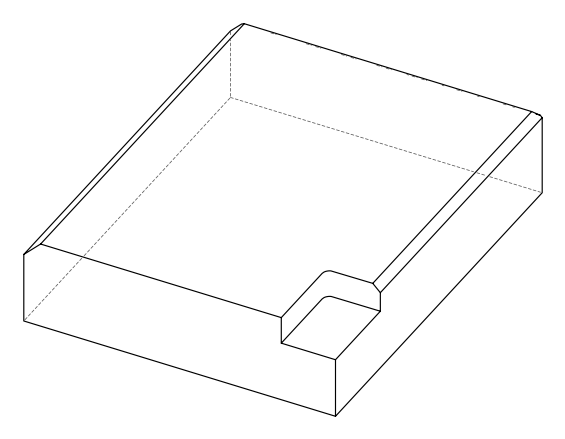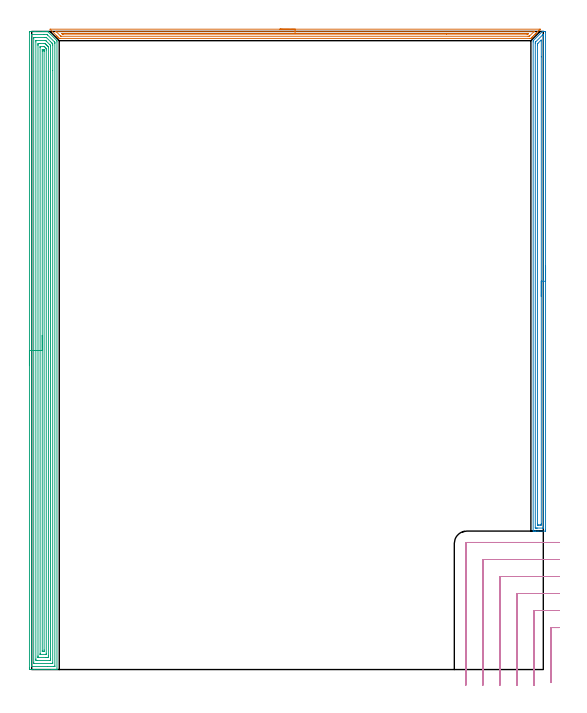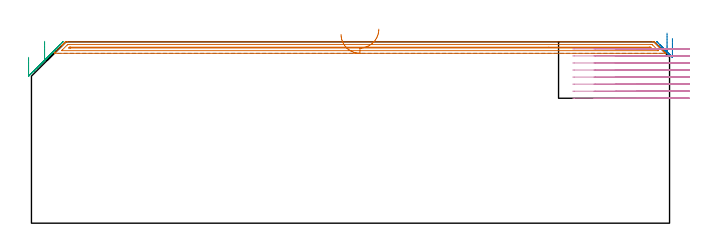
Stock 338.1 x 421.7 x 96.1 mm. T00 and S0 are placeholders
(PLAN: 4 operations, 1 tool changes, 50.5 min)
(1 AREA_MILL | FG_CHAMFER_SURFACE | UGT0205_001 | 7.79 min | 6133 mm3)
(2 AREA_MILL_1 | FG_CHAMFER_SURFACE_1 | UGT0205_001 | 8.1 min | 11161 mm3)
(3 AREA_MILL_2 | FG_CHAMFER_SURFACE_2 | UGT0205_001 | 23.83 min | 69693 mm3)
(4 MILL_CORNER_NOTCH_RECTANGULAR | CORNER_NOTCH_RECTANGULAR | UGT0201_133 | Follow Part, ap 3.75, ae 75% | 10.74 min | 160283 mm3)
(TOOL UGT0205_001 | Chamfer Mill 20 x 3 x 45 deg. | D20 FL50 Z2)
(TOOL UGT0201_133 | Carbide End Mill 15.0 | D15 FL30 Z4)
(OP 1 AREA_MILL)
G17 G21 G94 G90
T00 M6
G54
G17 G0 G90 X164.05 Y423.2 S1061 M3
G43 Z106.1 H0
Z100.
G94 G1 X164.088 Z99.128 F250.
X164.202 Z98.263
X164.391 Z97.412
X164.653 Z96.58
X164.987 Z95.774
X165.39 Z95.
X165.858 Z94.264
X166.39 Z93.572
X166.979 Z92.929
X167.622 Z92.339
X168.314 Z91.808
X169.05 Z91.34
X169.824 Z90.937
X170.63 Z90.603
X171.462 Z90.341
X172.313 Z90.152
X173.178 Z90.038
X174.05 Z90.
X335.972 Z89.999
X335.983 Y423.195 Z90.004
X335.972 Y423.175 Z90.023
X335.899 Y423.098 Z90.1
X335.858 Y423.057 Z90.142
X335.34 Y422.54 Z90.66
X335.149 Y422.347 Z90.849
X334.504 Y421.704 Z91.496
X334.27 Y421.468 Z91.728
X333.668 Y420.867 Z92.332
X333.588 Y420.788 Z92.411
X333.391 Y420.589 Z92.607
X332.831 Y420.031 Z93.169
X332.695 Y419.894 Z93.304
X332.513 Y419.711 Z93.485
X331.994 Y419.194 Z94.006
X331.634 Y418.832 Z94.364
X331.157 Y418.357 Z94.843
X330.907 Y418.106 Z95.092
X330.755 Y417.953 Z95.242
X330.606 Y417.805 Z95.392
X330.46 Y417.659 Z95.539
X330.316 Y417.514 Z95.682
X330.013 Y417.214 Z95.983
X329.902 Y417.105 Z96.091
X329.12 Y417.1 Z96.1
X18.98
X18.198 Y417.105 Z96.091
X18.176 Y417.124 Z96.073
X18.087 Y417.212 Z95.985
X17.784 Y417.514 Z95.682
X17.64 Y417.659 Z95.539
X17.494 Y417.805 Z95.392
X17.345 Y417.953 Z95.242
X17.193 Y418.106 Z95.092
X17.061 Y418.237 Z94.96
X16.905 Y418.392 Z94.802
X16.746 Y418.553 Z94.645
X16.629 Y418.669 Z94.528
X16.465 Y418.832 Z94.363
X16.299 Y419. Z94.198
X16.198 Y419.101 Z94.096
X12.487 Y422.813 Z90.387
X12.277 Y423.026 Z90.174
X12.119 Y423.193 Z90.006
X12.277 Y423.2 Z90.
X174.05
Y421.786 Z91.414
X331.801
X331.926 Y421.785 Z91.415
X332.059 Y421.781 Z91.419
X332.113 Y421.779 Z91.421
X332.109 Y421.77 Z91.43
X332.028 Y421.684 Z91.516
X331.901 Y421.552 Z91.648
X331.801 Y421.451 Z91.749
X329.12 Y418.77 Z94.43
X328.926 Y418.583 Z94.617
X328.876 Y418.538 Z94.662
X328.848 Y418.521 Z94.679
X328.803 Y418.519 Z94.681
X328.611 Y418.516 Z94.684
X328.226 Y418.514 Z94.686
X328.102
X19.75
X19.365 Y418.517 Z94.683
X19.27 Y418.519 Z94.681
X19.25 Y418.521 Z94.679
X19.222 Y418.54 Z94.66
X19.156 Y418.6 Z94.6
X18.98 Y418.77 Z94.43
X16.299 Y421.452 Z91.748
X16.057 Y421.701 Z91.499
X16.013 Y421.749 Z91.451
X15.991 Y421.779 Z91.421
X16.423 Y421.785 Z91.415
X174.05 Y421.786 Z91.414
Y420.372 Z92.828
X328.001 Y420.371 Z92.829
X328.084 Y420.37 Z92.83
X328.226 Y420.366 Z92.834
X328.252 Y420.365 Z92.835
X328.24 Y420.346 Z92.854
X328.226 Y420.327 Z92.873
X328.138 Y420.237 Z92.963
X328.051 Y420.15 Z93.05
X327.907 Y420.01 Z93.19
X327.852 Y419.959 Z93.241
X327.83 Y419.94 Z93.26
X327.782 Y419.935 Z93.265
X327.555 Y419.931 Z93.269
X327.332 Y419.929 Z93.271
X274.127 Y419.928 Z93.272
X20.768 Y419.929 Z93.271
X20.542 Y419.93 Z93.27
X20.392 Y419.932 Z93.268
X20.277 Y419.935 Z93.265
X20.233 Y419.976 Z93.224
X20.053 Y420.15 Z93.05
X19.874 Y420.33 Z92.87
X19.845 Y420.368 Z92.832
X19.874 Y420.37 Z92.83
X20.543 Y420.371 Z92.829
X20.768 Y420.372 Z92.828
X174.05
X174.922 Z92.866
X175.786 Z92.98
X176.638 Z93.169
X177.47 Z93.431
X178.276 Z93.765
X179.05 Z94.168
X179.786 Z94.637
X180.478 Z95.168
X181.121 Z95.757
X181.71 Z96.401
X182.241 Z97.093
X182.71 Z97.828
X183.113 Z98.602
X183.447 Z99.408
X183.709 Z100.24
X183.898 Z101.092
X184.012 Z101.957
X184.05 Z102.828
G0 Z106.1
M5
M2
(OP 2 AREA_MILL_1)
G17 G21 G94 G90
T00 M6
G54
G17 G0 G90 X339.6 Y266.6 S1061 M3
G43 Z106.1 H0
Z97.9
G94 G1 Y266.562 Z97.028 F250.
Y266.448 Z96.163
Y266.259 Z95.312
Y265.997 Z94.48
Y265.663 Z93.674
Y265.26 Z92.9
Y264.791 Z92.164
Y264.26 Z91.472
Y263.671 Z90.829
Y263.028 Z90.24
Y262.336 Z89.708
Y261.6 Z89.24
Y260.826 Z88.837
Y260.02 Z88.503
Y259.188 Z88.241
Y258.336 Z88.052
Y257.472 Z87.938
Y256.6 Z87.9
Y92.125
X339.598 Y91.779 Z87.901
X339.592 Y91.51 Z87.906
X339.32 Y91.5 Z88.177
X334.612 Z92.883
X333.19 Z94.306
X332.835 Z94.66
X332.126 Z95.374
X331.837 Z95.663
X331.441 Z96.05
X331.403 Y91.509 Z96.088
X331.4 Y91.679 Z96.1
Y414.817
X331.405 Y415.595 Z96.091
X331.502 Y415.702 Z95.998
X337.366 Y421.566 Z90.132
X337.499 Y421.69 Z89.993
X337.63 Y421.699 Z89.863
X337.986 Y421.7 Z89.513
X338.343 Z89.156
X339.053 Z88.442
X339.408 Z88.089
X339.591 Y421.698 Z87.905
X339.597 Y421.521 Z87.903
X339.6 Y421.246 Z87.9
Y256.6
X338.186 Z89.314
X338.185 Y93.893 Z89.315
X338.165 Y93.51 Z89.335
X337.686 Y93.502 Z89.814
X334.134 Y93.5 Z93.366
X333.723 Z93.777
X333.244 Y93.502 Z94.256
X332.835 Y93.51 Z94.665
X332.815 Y93.913 Z94.685
Y93.934
Y413.944
X332.835 Y414.573 Z94.665
X332.953 Y414.699 Z94.547
X333.067 Y414.817 Z94.433
X337.537 Y419.287 Z89.963
X337.858 Y419.596 Z89.642
X337.962 Y419.69 Z89.538
X338.165 Z89.335
X338.185 Y419.287 Z89.315
Y419.266
X338.186 Y256.6 Z89.314
X336.772 Z90.728
X336.771 Y96.595 Z90.729
X336.77 Y96.21 Z90.73
X336.767 Y95.701 Z90.733
X336.765 Y95.518 Z90.735
X336.583 Y95.505 Z90.917
X336.388 Y95.503 Z91.112
X335.7 Y95.5 Z91.8
X334.811 Z92.689
X334.612 Y95.501 Z92.888
X334.412 Y95.503 Z93.088
X334.279 Y95.507 Z93.221
X334.236 Y95.51 Z93.264
X334.234 Y95.527 Z93.266
X334.231 Y95.573 Z93.269
X334.229 Y95.701 Z93.271
Y96.087
X334.228 Y96.595 Z93.272
X334.229 Y412.521 Z93.271
X334.232 Y413.03 Z93.268
X334.235 Y413.408 Z93.265
X334.241 Y413.53 Z93.259
X334.322 Y413.614 Z93.178
X334.612 Y413.913 Z92.888
X336.388 Y415.689 Z91.112
X336.411 Y415.711 Z91.089
X336.561 Y415.85 Z90.939
X336.765 Y416.028 Z90.735
X336.769 Y415.711 Z90.731
X336.771 Y415.566 Z90.729
X336.772 Y404.929 Z90.728
Y256.6
Y255.728 Z90.766
Y254.863 Z90.88
Y254.012 Z91.069
Y253.18 Z91.331
Y252.374 Z91.665
Y251.6 Z92.068
Y250.864 Z92.537
Y250.172 Z93.068
Y249.529 Z93.657
Y248.94 Z94.301
Y248.408 Z94.993
Y247.94 Z95.728
Y247.537 Z96.502
Y247.203 Z97.308
Y246.941 Z98.14
Y246.752 Z98.992
Y246.638 Z99.857
Y246.6 Z100.728
G0 Z106.1
M5
M2
(OP 3 AREA_MILL_2)
G17 G21 G94 G90
T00 M6
G54
G17 G0 G90 X-1.5 Y200.85 S1061 M3
G43 Z106.1 H0
Z87.9
G94 G1 Y200.888 Z87.028 F250.
Y201.002 Z86.164
Y201.191 Z85.312
Y201.453 Z84.48
Y201.787 Z83.674
Y202.19 Z82.9
Y202.659 Z82.164
Y203.19 Z81.472
Y203.779 Z80.829
Y204.422 Z80.24
Y205.114 Z79.708
Y205.85 Z79.24
Y206.624 Z78.837
Y207.43 Z78.503
Y208.262 Z78.241
Y209.114 Z78.052
Y209.978 Z77.938
Y210.85 Z77.9
X-1.499 Y421.091 Z77.901
X-1.494 Y421.696 Z77.903
X-1.493 Y421.698 Z77.904
X2.078 Y421.7 Z81.475
X7.153 Z86.548
X7.72 Z87.117
X8.047 Z87.443
X8.614 Z88.01
X8.94 Z88.335
X9.592 Z88.992
X10.279 Z89.679
X10.401 Y421.699 Z89.8
X10.61 Y421.69 Z90.005
X10.726 Y421.574 Z90.124
X10.764 Y421.537 Z90.162
X16.566 Y415.734 Z95.965
X16.695 Y415.606 Z96.09
X16.7 Y414.841 Z96.1
Y0.163
X16.697 Y0.01 Z96.088
X16.641 Y0.007 Z96.033
X16.25 Y0. Z95.65
X15.845 Z95.244
X15.192 Z94.587
X13.972 Z93.369
X13.405 Z92.8
X1.876 Z81.273
X-1.121 Z78.277
X-1.493 Y0.002 Z77.904
X-1.494 Y0.004 Z77.903
X-1.499 Y0.609 Z77.901
X-1.5 Y1.224 Z77.9
Y210.85
X-0.086 Z79.314
Y419.399
X-0.084 Y419.493 Z79.316
X-0.079 Y419.673 Z79.321
X0.008 Y419.69 Z79.408
X0.508 Y419.699 Z79.908
X8.047 Y419.7 Z87.447
X9.833 Z89.233
X9.965 Y419.699 Z89.365
X10.07 Y419.695 Z89.47
X10.138 Y419.69 Z89.538
X10.186 Y419.653 Z89.586
X10.544 Y419.305 Z89.944
X15.009 Y414.841 Z94.409
X15.192 Y414.654 Z94.592
X15.274 Y414.565 Z94.674
X15.282 Y414.231 Z94.682
X15.285 Y414.043 Z94.685
X15.286 Y413.949 Z94.686
X15.285 Y2.301 Z94.685
X15.284 Y2.207 Z94.684
X15.279 Y2.028 Z94.679
X15.192 Y2.01 Z94.592
X14.692 Y2.001 Z94.092
X10.451 Y2. Z89.851
X0.403 Z79.803
X0.008 Y2.002 Z79.408
X-0.048 Y2.005 Z79.352
X-0.076 Y2.009 Z79.324
X-0.081 Y2.113 Z79.319
X-0.085 Y2.301 Z79.315
X-0.086 Y210.85 Z79.314
X1.328 Z80.728
X1.329 Y417.092 Z80.729
X1.331 Y417.52 Z80.731
X1.333 Y417.636 Z80.733
X1.335 Y417.685 Z80.735
X1.434 Y417.69 Z80.834
X1.616 Y417.698 Z81.016
X1.795 Y417.699 Z81.195
X2.507 Y417.7 Z81.907
X8.94 Y417.699 Z88.34
X9.657 Y417.696 Z89.057
X9.695 Y417.69 Z89.095
X9.782 Y417.613 Z89.182
X9.833 Y417.567 Z89.233
X12.512 Y414.889 Z91.912
X13.405 Y413.994 Z92.805
X13.449 Y413.949 Z92.849
X13.864 Y413.49 Z93.264
X13.868 Y413.056 Z93.268
X13.871 Y412.591 Z93.271
X13.872 Y395.813 Z93.272
X13.871 Y4.608 Z93.271
X13.869 Y4.18 Z93.269
X13.867 Y4.065 Z93.267
X13.865 Y4.015 Z93.265
X13.766 Y4.01 Z93.166
X13.584 Y4.002 Z92.984
X13.405 Y4.001 Z92.805
X12.693 Y4. Z92.093
X1.614 Y4.001 Z81.014
X1.494 Y4.002 Z80.894
X1.398 Y4.006 Z80.798
X1.339 Y4.01 Z80.739
X1.335 Y4.027 Z80.735
X1.333 Y4.18 Z80.733
X1.329 Y4.645 Z80.729
X1.328 Y210.85 Z80.728
X2.743 Z82.143
Y414.841
X2.749 Y415.673 Z82.149
X2.754 Y415.691 Z82.154
X2.776 Y415.694 Z82.176
X2.829 Y415.698 Z82.229
X2.937 Y415.7 Z82.337
X3.151 Z82.551
X8.974 Z88.374
X9.188 Y415.693 Z88.588
X9.24 Y415.69 Z88.64
X9.366 Y415.573 Z88.766
X9.554 Y415.393 Z88.954
X9.833 Y415.118 Z89.233
X11.895 Y413.056 Z91.295
X12.17 Y412.776 Z91.57
X12.352 Y412.588 Z91.752
X12.451 Y412.475 Z91.851
X12.453 Y412.427 Z91.853
X12.457 Y412.219 Z91.857
Y6.859
X12.451 Y6.027 Z91.851
X12.446 Y6.009 Z91.846
X12.424 Y6.006 Z91.824
X12.371 Y6.002 Z91.771
X12.263 Y6. Z91.663
X12.049 Z91.449
X3.546 Y6.001 Z82.946
X2.75 Y6.028 Z82.15
X2.743 Y6.803 Z82.143
Y6.859
Y210.85
X4.157 Z83.557
Y412.48
X4.158 Y413.056 Z83.558
X4.16 Y413.37 Z83.56
X4.164 Y413.68 Z83.564
X4.474 Y413.691 Z83.874
X4.725 Y413.698 Z84.125
X5.367 Y413.7 Z84.767
X5.616 Z85.016
X8.296 Y413.699 Z87.696
X8.617 Y413.694 Z88.017
X8.777 Y413.69 Z88.177
X8.94 Y413.551 Z88.34
X9.444 Y413.056 Z88.844
X9.833 Y412.669 Z89.233
X10.339 Y412.163 Z89.739
X10.726 Y411.773 Z90.126
X10.976 Y411.517 Z90.376
X11.035 Y411.455 Z90.435
X11.038 Y411.376 Z90.438
X11.041 Y411.27 Z90.441
X11.043 Y410.954 Z90.443
Y9.22
X11.042 Y8.644 Z90.442
X11.04 Y8.33 Z90.44
X11.036 Y8.02 Z90.436
X10.726 Y8.009 Z90.126
X10.475 Y8.002 Z89.875
X9.833 Y8. Z89.233
X9.584 Z88.984
X4.474 Y8.001 Z83.874
X4.222 Y8.004 Z83.622
X4.174 Y8.01 Z83.574
X4.164 Y8.023 Z83.564
X4.161 Y8.064 Z83.561
X4.158 Y8.644 Z83.558
X4.157 Y8.961 Z83.557
Y210.85
X5.571 Z84.971
Y411.066
X5.572 Y411.27 Z84.972
X5.576 Y411.614 Z84.976
X5.579 Y411.69 Z84.979
X5.687 Y411.695 Z85.087
X5.831 Y411.699 Z85.231
X8.047 Z87.447
X8.19 Y411.696 Z87.59
X8.304 Y411.69 Z87.704
X8.366 Y411.675 Z87.766
X8.412 Y411.633 Z87.812
X8.782 Y411.27 Z88.182
X9.49 Y410.56 Z88.89
X9.581 Y410.465 Z88.981
X9.622 Y410.418 Z89.022
X9.624 Y410.378 Z89.024
X9.629 Y409.689 Z89.029
Y409.485
Y10.634
X9.628 Y10.43 Z89.028
X9.623 Y10.086 Z89.023
X9.621 Y10.01 Z89.021
X9.513 Y10.005 Z88.913
X9.369 Y10.001 Z88.769
X5.796 Z85.196
X5.622 Y10.006 Z85.022
X5.588 Y10.009 Z84.988
X5.578 Y10.068 Z84.978
X5.573 Y10.224 Z84.973
X5.572 Y10.43 Z84.972
X5.571 Y210.85 Z84.971
X6.985 Z86.385
X6.986 Y408.76 Z86.386
X6.99 Y409.485 Z86.39
X6.992 Y409.647 Z86.392
X6.998 Y409.69 Z86.398
X7.046 Y409.693 Z86.446
X7.153 Y409.696 Z86.553
X7.836 Z87.236
X7.883 Y409.69 Z87.283
X7.971 Y409.62 Z87.371
X8.047 Y409.552 Z87.447
X8.115 Y409.485 Z87.515
X8.185 Y409.406 Z87.585
X8.208 Y409.375 Z87.608
X8.211 Y409.358 Z87.611
X8.213 Y409.319 Z87.613
X8.215 Y408.592 Z87.615
Y408.424
X8.214 Y12.94 Z87.614
X8.21 Y12.215 Z87.61
X8.208 Y12.053 Z87.608
X8.202 Y12.01 Z87.602
X8.154 Y12.007 Z87.554
X8.047 Y12.004 Z87.447
X7.368 Y12. Z86.768
X7.153 Y12.001 Z86.553
X7.082 Y12.003 Z86.482
X7.025 Y12.006 Z86.425
X6.993 Y12.01 Z86.393
X6.991 Y12.048 Z86.391
X6.987 Y12.215 Z86.387
X6.986 Y12.383 Z86.386
X6.985 Y210.85 Z86.385
Y211.722 Z86.423
Y212.587 Z86.537
Y213.438 Z86.726
Y214.27 Z86.988
Y215.076 Z87.322
Y215.85 Z87.725
Y216.586 Z88.194
Y217.278 Z88.725
Y217.921 Z89.314
Y218.51 Z89.957
Y219.042 Z90.65
Y219.51 Z91.385
Y219.913 Z92.159
Y220.247 Z92.965
Y220.509 Z93.797
Y220.698 Z94.649
Y220.812 Z95.514
Y220.85 Z96.385
G0 Z106.1
M5
M2
(OP 4 MILL_CORNER_NOTCH_RECTANGULAR)
G17 G21 G94 G90
T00 M6
G54
G17 G0 G90 X348.6 Y27.75 S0 M3
G43 Z106.1 H0
Z92.362
G94 G1 X345.6 F250.
X343.795 F500.
G3 X343.05 Y27.005 R0.75
G1 Y-5.634
Y-8.634 F250.
G0 Z106.1
X348.6 Y39.
Z92.362
G1 X345.6
X332.545 F500.
G3 X331.8 Y38.255 R0.75
G1 Y-7.5
Y-10.5 F250.
G0 Z106.1
X348.6 Y50.25
Z92.362
G1 X345.6
X321.295 F500.
G3 X320.55 Y49.505 R0.75
G1 Y-7.5
Y-10.5 F250.
G0 Z106.1
X348.6 Y61.5
Z92.362
G1 X345.6
X310.046 F500.
G3 X309.3 Y60.754 R0.75
G1 Y-7.5
Y-10.5 F250.
G0 Z106.1
X348.6 Y72.75
Z92.362
G1 X345.6
X298.796 F500.
G3 X298.05 Y72.004 R0.75
G1 Y-7.5
Y-10.5 F250.
G0 Z106.1
X348.6 Y84.
Z92.362
G1 X345.6
X287.546 F500.
G3 X286.8 Y83.254 R0.75
G1 Y-7.5
Y-10.5 F250.
G0 Z106.1
X348.6 Y27.75
Z88.625
G1 X345.6
X343.795 F500.
G3 X343.05 Y27.005 R0.75
G1 Y-5.634
Y-8.634 F250.
G0 Z106.1
X348.6 Y39.
Z88.625
G1 X345.6
X332.545 F500.
G3 X331.8 Y38.255 R0.75
G1 Y-7.5
Y-10.5 F250.
G0 Z106.1
X348.6 Y50.25
Z88.625
G1 X345.6
X321.295 F500.
G3 X320.55 Y49.505 R0.75
G1 Y-7.5
Y-10.5 F250.
G0 Z106.1
X348.6 Y61.5
Z88.625
G1 X345.6
X310.046 F500.
G3 X309.3 Y60.754 R0.75
G1 Y-7.5
Y-10.5 F250.
G0 Z106.1
X348.6 Y72.75
Z88.625
G1 X345.6
X298.796 F500.
G3 X298.05 Y72.004 R0.75
G1 Y-7.5
Y-10.5 F250.
G0 Z106.1
X348.6 Y84.
Z88.625
G1 X345.6
X287.546 F500.
G3 X286.8 Y83.254 R0.75
G1 Y-7.5
Y-10.5 F250.
G0 Z106.1
X348.6 Y27.75
Z84.887
G1 X345.6
X343.795 F500.
G3 X343.05 Y27.005 R0.75
G1 Y-5.634
Y-8.634 F250.
G0 Z106.1
X348.6 Y39.
Z84.887
G1 X345.6
X332.545 F500.
G3 X331.8 Y38.255 R0.75
G1 Y-7.5
Y-10.5 F250.
G0 Z106.1
X348.6 Y50.25
Z84.887
G1 X345.6
X321.295 F500.
G3 X320.55 Y49.505 R0.75
G1 Y-7.5
Y-10.5 F250.
G0 Z106.1
X348.6 Y61.5
Z84.887
G1 X345.6
X310.046 F500.
G3 X309.3 Y60.754 R0.75
G1 Y-7.5
Y-10.5 F250.
G0 Z106.1
X348.6 Y72.75
Z84.887
G1 X345.6
X298.796 F500.
G3 X298.05 Y72.004 R0.75
G1 Y-7.5
Y-10.5 F250.
G0 Z106.1
X348.6 Y84.
Z84.887
G1 X345.6
X287.546 F500.
G3 X286.8 Y83.254 R0.75
G1 Y-7.5
Y-10.5 F250.
G0 Z106.1
X348.6 Y27.75
Z81.15
G1 X345.6
X343.795 F500.
G3 X343.05 Y27.005 R0.75
G1 Y-5.634
Y-8.634 F250.
G0 Z106.1
X348.6 Y39.
Z81.15
G1 X345.6
X332.545 F500.
G3 X331.8 Y38.255 R0.75
G1 Y-7.5
Y-10.5 F250.
G0 Z106.1
X348.6 Y50.25
Z81.15
G1 X345.6
X321.295 F500.
G3 X320.55 Y49.505 R0.75
G1 Y-7.5
Y-10.5 F250.
G0 Z106.1
X348.6 Y61.5
Z81.15
G1 X345.6
X310.046 F500.
G3 X309.3 Y60.754 R0.75
G1 Y-7.5
Y-10.5 F250.
G0 Z106.1
X348.6 Y72.75
Z81.15
G1 X345.6
X298.796 F500.
G3 X298.05 Y72.004 R0.75
G1 Y-7.5
Y-10.5 F250.
G0 Z106.1
X348.6 Y84.
Z81.15
G1 X345.6
X287.546 F500.
G3 X286.8 Y83.254 R0.75
G1 Y-7.5
Y-10.5 F250.
G0 Z106.1
X348.6 Y27.75
Z77.412
G1 X345.6
X343.795 F500.
G3 X343.05 Y27.005 R0.75
G1 Y-5.634
Y-8.634 F250.
G0 Z106.1
X348.6 Y39.
Z77.412
G1 X345.6
X332.545 F500.
G3 X331.8 Y38.255 R0.75
G1 Y-7.5
Y-10.5 F250.
G0 Z106.1
X348.6 Y50.25
Z77.412
G1 X345.6
X321.295 F500.
G3 X320.55 Y49.505 R0.75
G1 Y-7.5
Y-10.5 F250.
G0 Z106.1
X348.6 Y61.5
Z77.412
G1 X345.6
X310.046 F500.
G3 X309.3 Y60.754 R0.75
G1 Y-7.5
Y-10.5 F250.
G0 Z106.1
X348.6 Y72.75
Z77.412
G1 X345.6
X298.796 F500.
G3 X298.05 Y72.004 R0.75
G1 Y-7.5
Y-10.5 F250.
G0 Z106.1
X348.6 Y84.
Z77.412
G1 X345.6
X287.546 F500.
G3 X286.8 Y83.254 R0.75
G1 Y-7.5
Y-10.5 F250.
G0 Z106.1
X348.6 Y27.75
Z73.675
G1 X345.6
X343.795 F500.
G3 X343.05 Y27.005 R0.75
G1 Y-5.634
Y-8.634 F250.
G0 Z106.1
X348.6 Y39.
Z73.675
G1 X345.6
X332.545 F500.
G3 X331.8 Y38.255 R0.75
G1 Y-7.5
Y-10.5 F250.
G0 Z106.1
X348.6 Y50.25
Z73.675
G1 X345.6
X321.295 F500.
G3 X320.55 Y49.505 R0.75
G1 Y-7.5
Y-10.5 F250.
G0 Z106.1
X348.6 Y61.5
Z73.675
G1 X345.6
X310.046 F500.
G3 X309.3 Y60.754 R0.75
G1 Y-7.5
Y-10.5 F250.
G0 Z106.1
X348.6 Y72.75
Z73.675
G1 X345.6
X298.796 F500.
G3 X298.05 Y72.004 R0.75
G1 Y-7.5
Y-10.5 F250.
G0 Z106.1
X348.6 Y84.
Z73.675
G1 X345.6
X287.546 F500.
G3 X286.8 Y83.254 R0.75
G1 Y-7.5
Y-10.5 F250.
G0 Z106.1
X348.6 Y27.75
Z69.937
G1 X345.6
X343.795 F500.
G3 X343.05 Y27.005 R0.75
G1 Y-5.634
Y-8.634 F250.
G0 Z106.1
X348.6 Y39.
Z69.937
G1 X345.6
X332.545 F500.
G3 X331.8 Y38.255 R0.75
G1 Y-7.5
Y-10.5 F250.
G0 Z106.1
X348.6 Y50.25
Z69.937
G1 X345.6
X321.295 F500.
G3 X320.55 Y49.505 R0.75
G1 Y-7.5
Y-10.5 F250.
G0 Z106.1
X348.6 Y61.5
Z69.937
G1 X345.6
X310.046 F500.
G3 X309.3 Y60.754 R0.75
G1 Y-7.5
Y-10.5 F250.
G0 Z106.1
X348.6 Y72.75
Z69.937
G1 X345.6
X298.796 F500.
G3 X298.05 Y72.004 R0.75
G1 Y-7.5
Y-10.5 F250.
G0 Z106.1
X348.6 Y84.
Z69.937
G1 X345.6
X287.546 F500.
G3 X286.8 Y83.254 R0.75
G1 Y-7.5
Y-10.5 F250.
G0 Z106.1
X348.6 Y27.75
Z66.2
G1 X345.6
X343.795 F500.
G3 X343.05 Y27.005 R0.75
G1 Y-5.634
Y-8.634 F250.
G0 Z106.1
X348.6 Y39.
Z66.2
G1 X345.6
X332.545 F500.
G3 X331.8 Y38.255 R0.75
G1 Y-7.5
Y-10.5 F250.
G0 Z106.1
X348.6 Y50.25
Z66.2
G1 X345.6
X321.295 F500.
G3 X320.55 Y49.505 R0.75
G1 Y-7.5
Y-10.5 F250.
G0 Z106.1
X348.6 Y61.5
Z66.2
G1 X345.6
X310.046 F500.
G3 X309.3 Y60.754 R0.75
G1 Y-7.5
Y-10.5 F250.
G0 Z106.1
X348.6 Y72.75
Z66.2
G1 X345.6
X298.796 F500.
G3 X298.05 Y72.004 R0.75
G1 Y-7.5
Y-10.5 F250.
G0 Z106.1
X348.6 Y84.
Z66.2
G1 X345.6
X287.546 F500.
G3 X286.8 Y83.254 R0.75
G1 Y-7.5
Y-10.5 F250.
G0 Z106.1
M5
M2
